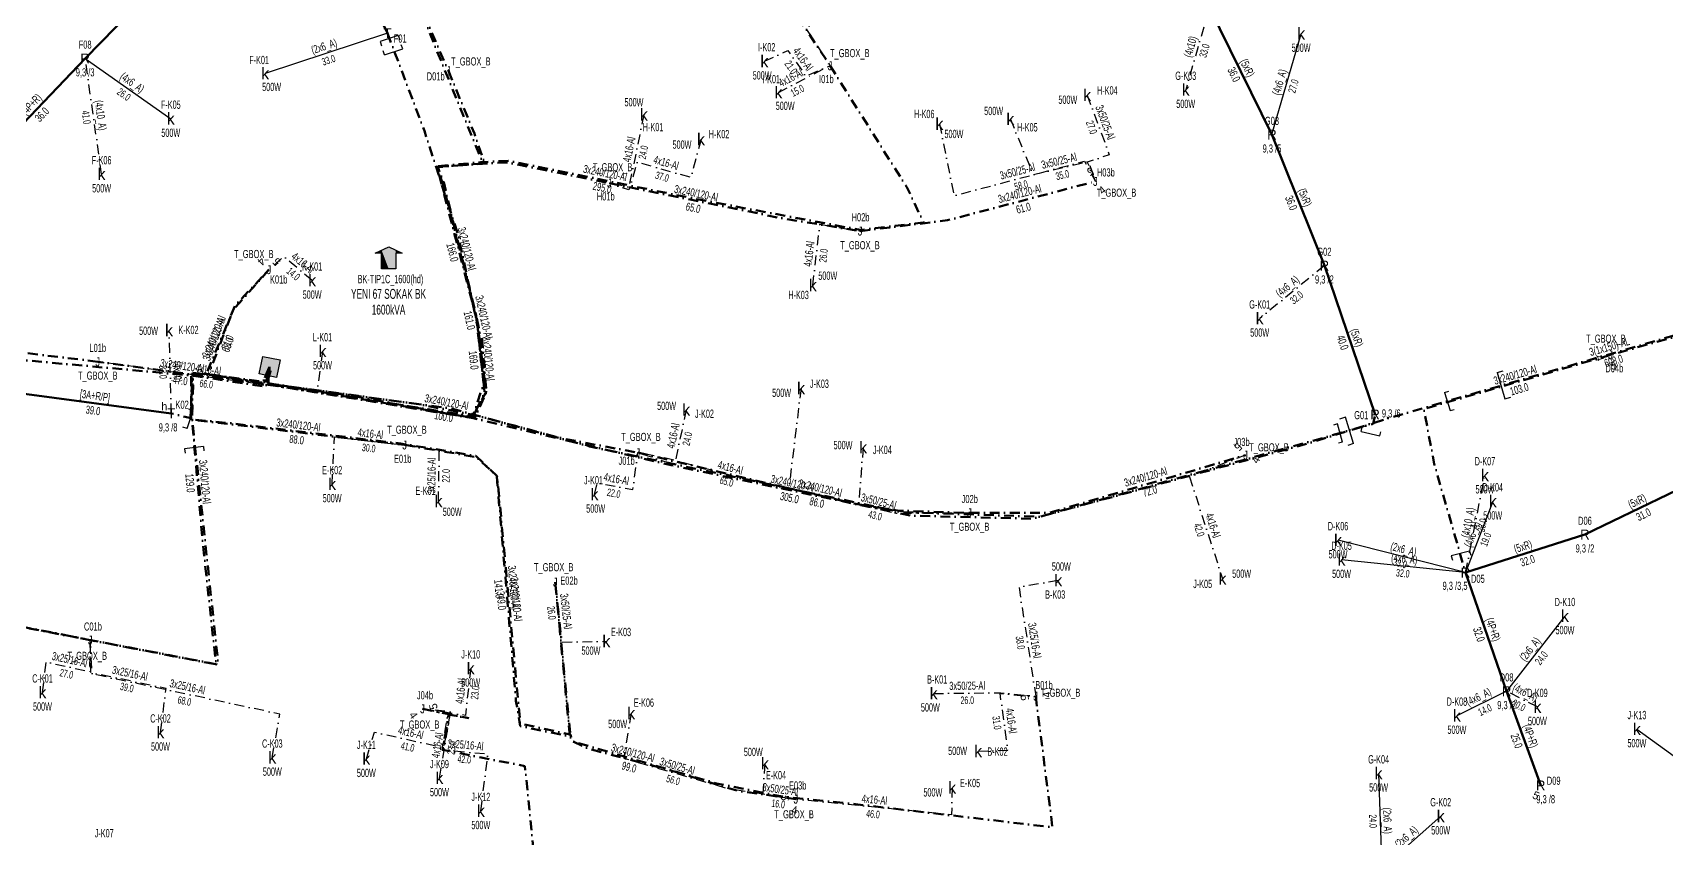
# Model space of a CAD drawing. Header units: millimetres. Extents: x 563565 to 566167, y 4094172 to 4096697.
# Drawn here: x 564197.9 to 564611.1, y 4095692.5 to 4095896.1 of the extents above; entities that cross this region are included whole.
import ezdxf
from ezdxf.enums import TextEntityAlignment as Align

# ---------------------------------------------------------------- set-up
doc = ezdxf.new("R2010")
doc.units = ezdxf.units.MM
doc.linetypes.add('DASHDOT', pattern=[5, 2.5, -1.25, 0, -1.25])
for name, color, linetype, lineweight in [('DIREK_AG_MEVCUT', 120, 'Continuous', 25), ('DIREK_BOX_YENI', 5, 'Continuous', 25), ('HAT_ABONE_HAVAI_MEVCUT', 56, 'Continuous', 30), ('HAT_ABONE_YERALTI_MEVCUT', 56, 'DASHDOT', 30), ('HAT_ABONE_YERALTI_YENI', 30, 'DASHDOT', 30), ('HAT_AG_HAVAI_BYSK', 3, 'Continuous', 50), ('HAT_AG_HAVAI_MEVCUT', 126, 'Continuous', 50), ('HAT_AG_YERALTI_YENI', 3, 'DASHDOT', 50), ('HAT_BOX_YERALTI_YENI', 5, 'DASHDOT', 50), ('HAT_OG_YERALTI_YENI', 1, 'DASHDOT', 70), ('KOFRE_ABONE_MEVCUT', 6, 'Continuous', 25), ('TRAFO_TADILAT_BYSK', 5, 'Continuous', 30), ('TRAFO_YENI', 5, 'Continuous', 30)]:
    doc.layers.add(name, color=color, linetype=linetype, lineweight=lineweight)
for name, color, linetype in [('DIREK_AG_TADILAT_BYSK', 3, 'Continuous'), ('NIA_AG', 5, 'Continuous'), ('NIA_OG', 6, 'Continuous')]:
    doc.layers.add(name, color=color, linetype=linetype)
doc.styles.add('Direk', font='B_CAD')
doc.styles.get("Standard").update_dxf_attribs({"font": 'Arial'})

# ---------------------------------------------------------------- blocks, each defined once
blk = doc.blocks.new('AG_NIA', base_point=(-64.4296, 129.8924))
at = {"layer": 'NIA_AG'}
for p, q in [((-64.429604, 132.292432), (-65.529604, 132.292432)), ((-64.429604, 127.492432), (-64.429604, 132.292432)), ((-64.429604, 127.492432), (-65.529604, 127.492432))]:
    blk.add_line(p, q, dxfattribs=at)
blk = doc.blocks.new('OG_NIA', base_point=(-43.6726, 128.9236))
at = {"layer": 'NIA_OG'}
for p, q in [((-43.672618, 132.403582), (-45.232618, 132.403582)), ((-43.672618, 125.443582), (-43.672618, 132.403582)), ((-43.672618, 125.443582), (-45.232618, 125.443582))]:
    blk.add_line(p, q, dxfattribs=at)
blk = doc.blocks.new('YENI_BINA_KARE')
blk.add_hatch(color=5).paths.add_polyline_path([(-2.25, -2.25), (2.25, -2.25), (2.25, 2.25), (-2.25, 2.25)])
at = {"layer": 'TRAFO_TADILAT_BYSK', "linetype": 'Continuous'}
for p, q in [((-2.25, -2.25), (-2.25, 2.25)), ((-2.25, 2.25), (2.25, 2.25)), ((0, 1.8), (0, 2.7)), ((2.25, 2.25), (2.25, -2.25)), ((2.25, -2.25), (-2.25, -2.25))]:
    blk.add_line(p, q, dxfattribs=at)
blk = doc.blocks.new('YENI_BETKOSK')
at = {"layer": 'TRAFO_YENI', "linetype": 'Continuous'}
for p, q in [((-3.4, 2), (0, 3.6)), ((-1.8, 2), (-3.4, 2)), ((-1.8, -2), (-1.8, 2)), ((0, 3.6), (3.4, 2)), ((3.4, 2), (1.8, 2)), ((1.8, 2), (1.8, -2)), ((1.8, -2), (-1.8, -2))]:
    blk.add_line(p, q, dxfattribs=at)
for points in [[(-3.4, 2), (-1.8, 2), (-1.8, 2.752941)], [(-1.8, 2.752941), (0, -2), (0, 3.6)], [(-1.8, -2), (-1.8, 2.752941), (0, -2)], [(0, -2), (0, 3.6), (1.8, -2)], [(0, 3.6), (1.8, -2), (1.8, 2.752941)], [(1.8, 2), (1.8, 2.752941), (3.4, 2)]]:
    blk.add_solid(points, dxfattribs=at)

msp = doc.modelspace()

# ---------------------------------------------------------------- linework, layer by layer
at = {"layer": 'HAT_ABONE_HAVAI_MEVCUT'}
for p, q in [((564287.62, 4095895.97), (564256.68, 4095885.77)), ((564511.36, 4095870.31), (564518.74, 4095895.83)), ((564211.13, 4095889.56), (564232.8, 4095874.34)), ((564567.21, 4095777.64), (564560.32, 4095759.64)), ((564560.32, 4095759.64), (564528.08, 4095767.82)), ((564560.32, 4095759.64), (564528.97, 4095762.87)), ((564585.48, 4095748.65), (564570.72, 4095729.65)), ((564570.72, 4095729.65), (564558.15, 4095723.47)), ((564603.68, 4095720.08), (564624.5, 4095704.97)), ((564538.34, 4095708.89), (564539.12, 4095684.85)), ((564539.12, 4095684.85), (564554.05, 4095698.05))]:
    msp.add_line(p, q, dxfattribs=at)
at = {"layer": 'HAT_ABONE_YERALTI_MEVCUT', "flags": 128}
for points in [[(564495.52, 4095902.39), (564489.55, 4095881.65)], [(564215.3, 4095860.31), (564211.13, 4095889.56)], [(564524.62, 4095837.22), (564508.26, 4095823.85)], [(564232.93, 4095799.88), (564232.36, 4095820.85)], [(564560.32, 4095759.64), (564565.24, 4095784.23)], [(564578.51, 4095725.68), (564570.72, 4095729.65)]]:
    msp.add_lwpolyline(points, dxfattribs=at)
at = {"layer": 'HAT_ABONE_YERALTI_YENI', "flags": 128}
for points in [[(564405.67, 4095905.83), (564393.428422, 4095897.191988), (564399.57093, 4095887.722721)], [(564382.96, 4095888.84), (564388.933175, 4095891.60432), (564393.434574, 4095885.122307), (564399.57093, 4095887.722721)], [(564386.51, 4095880.97), (564394.424881, 4095885.122307), (564399.57093, 4095887.722721)], [(564464.618937, 4095880.313384), (564470.219156, 4095865.245258), (564464.637422, 4095863.354671), (564466.691259, 4095858.481596)], [(564352.45, 4095875.38), (564348.687637, 4095857.027193), (564343.755, 4095858.084)], [(564427.224176, 4095873.009159), (564430.966962, 4095854.892042), (564463.917198, 4095863.624755), (564466.691259, 4095858.481596)], [(564445.18, 4095874.24), (564450.953171, 4095860.203692), (564464.907506, 4095863.534727), (564466.691259, 4095858.481596)], [(564366.93, 4095869.12), (564364.370508, 4095859.484956), (564350.794291, 4095863.347156), (564348.687637, 4095856.324974), (564343.755, 4095858.084)], [(564395.2, 4095832.24), (564397.016826, 4095847.67929), (564407.2, 4095845.934)], [(564268.56, 4095833.44), (564261.411984, 4095839.538094), (564257.621, 4095836.189)], [(564271.18, 4095815.58), (564269.731965, 4095805.228893), (564214.326678, 4095812.922174)], [(564392.23, 4095806.22), (564389.084314, 4095780.349906), (564358.682562, 4095788.38317), (564350.949, 4095789.946)], [(564363.2, 4095800.78), (564360.206112, 4095786.85962), (564350.949, 4095789.946)], [(564273.62, 4095781.99), (564274.195814, 4095793.935249), (564291.966066, 4095791.878147)], [(564300.52, 4095777.66), (564300.713606, 4095790.588344), (564291.966066, 4095791.878147)], [(564340, 4095779.39), (564340.648877, 4095782.297859), (564349.695488, 4095780.62723), (564350.949, 4095789.946)], [(564407.95, 4095791.25), (564406.806967, 4095776.96364), (564416.017521, 4095774.678315), (564434.860436, 4095774.728706)], [(564504.705333, 4095789.31274), (564490.473671, 4095783.948799), (564498.86, 4095758.07)], [(564330.05815, 4095757.219625), (564331.790745, 4095742.062239), (564342.99, 4095742.27)], [(564457.32, 4095757.64), (564447.368466, 4095756.00599), (564451.602049, 4095728.396224)], [(564200.34, 4095729.34), (564201.27872, 4095737.041316), (564212.317706, 4095734.588208), (564212.432, 4095742.573)], [(564258.48, 4095712.88), (564260.376319, 4095723.883737), (564212.87523, 4095734.030683), (564212.432, 4095742.573)], [(564230.19, 4095719.23), (564231.608054, 4095730.351021), (564212.540715, 4095734.365198), (564212.432, 4095742.573)], [(564308.67, 4095735.41), (564307.311306, 4095723.555267), (564296.474259, 4095725.183514)], [(564425.79, 4095729.09), (564442.751404, 4095729.265522), (564451.602049, 4095728.396224)], [(564437.023, 4095714.484638), (564444.55287, 4095714.742207), (564442.580863, 4095729.116192), (564451.157492, 4095728.263856), (564451.602049, 4095728.396224)], [(564282.27, 4095712.56), (564284.349873, 4095719.312036), (564301.856143, 4095715.409364), (564303.640221, 4095724.441262), (564296.474259, 4095725.183514)], [(564300.76, 4095707.7), (564303.451521, 4095723.64104), (564296.474259, 4095725.183514)], [(564311.23, 4095699.39), (564313.006633, 4095713.736791), (564301.410123, 4095714.740335), (564302.971192, 4095724.218252), (564296.474259, 4095725.183514)], [(564349.25, 4095724.07), (564347.387847, 4095712.732923), (564373.405929, 4095705.170574), (564390.938726, 4095702.366644)], [(564383.098095, 4095711.372325), (564382.512114, 4095703.59476), (564390.938726, 4095702.366644)], [(564430.470669, 4095705.268757), (564430.310856, 4095698.450071), (564390.938726, 4095702.366644)]]:
    msp.add_lwpolyline(points, dxfattribs=at)
at = {"layer": 'HAT_AG_HAVAI_BYSK'}
msp.add_line((564193.83, 4095805.09), (564232.93, 4095799.88), dxfattribs=at)
at = {"layer": 'HAT_AG_HAVAI_MEVCUT'}
for p, q in [((564287.62, 4095895.97), (564270.65, 4095931.27)), ((564237.16, 4095916.21), (564211.13, 4095889.56)), ((564511.36, 4095870.31), (564495.52, 4095902.39)), ((564211.13, 4095889.56), (564186.54, 4095863.83)), ((564524.62, 4095837.22), (564511.36, 4095870.31)), ((564537.45, 4095799.59), (564524.62, 4095837.22)), ((564590.54, 4095769.24), (564618.54, 4095782.77)), ((564560.32, 4095759.64), (564590.54, 4095769.24)), ((564560.32, 4095759.64), (564570.72, 4095729.65)), ((564570.72, 4095729.65), (564579.34, 4095705.84))]:
    msp.add_line(p, q, dxfattribs=at)
at = {"layer": 'HAT_AG_YERALTI_YENI', "flags": 128}
for points in [[(564363.48, 4096010.87), (564347.173832, 4096001.240854), (564343.522297, 4095997.741467), (564339.110026, 4095981.309563), (564296.508792, 4095990.742693), (564263.644983, 4095989.525515), (564261.058479, 4095985.873981), (564284.9456, 4095928.666609), (564311.754549, 4095863.012093), (564300.330688, 4095862.177172), (564301.829149, 4095858.270715), (564310.349396, 4095822.97255), (564312.625289, 4095805.052112), (564309.278049, 4095798.661927), (564256.330801, 4095807.334321), (564257.81, 4095811.629)], [(564287.62, 4095895.97), (564296.949062, 4095871.253219), (564305.609752, 4095844.568929), (564310.408243, 4095821.863876), (564312.163235, 4095805.168083), (564309.120289, 4095798.731083), (564257.390219, 4095807.50881), (564257.81, 4095811.629)], [(564257.81, 4095811.629), (564256.96034, 4095807.175211), (564303.66955, 4095800.02429), (564359.35545, 4095786.787478), (564420.062208, 4095774.007108), (564450.795956, 4095773.246371), (564536.975581, 4095797.217455), (564537.45, 4095799.59)]]:
    msp.add_lwpolyline(points, dxfattribs=at)
at = {"layer": 'HAT_BOX_YERALTI_YENI', "flags": 128}
for points in [[(564390.118263, 4095942.611794), (564376.918184, 4095922.24718), (564399.57093, 4095887.722721)], [(564320.521924, 4095930.995694), (564284.690793, 4095928.564939), (564303.034543, 4095886.414231)], [(564303.034543, 4095886.414231), (564309.606585, 4095870.569308), (564312.217396, 4095863.096987), (564300.333704, 4095862.10668), (564302.496079, 4095855.011217), (564308.798037, 4095829.983442), (564311.587532, 4095817.578743), (564312.667867, 4095805.334939), (564309.786972, 4095798.852925), (564256.057306, 4095807.588619), (564257.81, 4095811.629)], [(564399.57093, 4095887.722721), (564418.987046, 4095857.036559), (564423.21836, 4095848.12379), (564407.193382, 4095846.233203), (564366.50074, 4095853.88558), (564318.10179, 4095863.699196), (564311.169637, 4095863.339084), (564300.096197, 4095862.348777), (564310.268695, 4095823.290926), (564312.609658, 4095805.300708), (564309.00854, 4095798.728666), (564276.98394, 4095804.583748), (564256.817676, 4095807.284587), (564257.81, 4095811.629)], [(564257.81, 4095811.629), (564256.82803, 4095807.29815), (564309.21402, 4095799.153059), (564311.905856, 4095807.345604), (564310.033275, 4095824.549949), (564301.696952, 4095857.51943), (564300.091445, 4095862.135453), (564317.646899, 4095863.305816), (564343.755, 4095858.084)], [(564343.755, 4095858.084), (564386.903645, 4095849.265511), (564407.2, 4095845.934)], [(564407.2, 4095845.934), (564429.321336, 4095848.671284), (564466.691259, 4095858.481596)], [(564698.948246, 4095845.403064), (564654.240358, 4095831.241664), (564616.437614, 4095820.12321), (564597.001, 4095814.634)], [(564257.621, 4095836.189), (564248.49219, 4095825.890063), (564242.406299, 4095809.856082), (564237.958918, 4095809.622009), (564237.958918, 4095798.620591), (564232.93, 4095799.88)], [(564257.81, 4095811.629), (564256.668665, 4095807.130593), (564241.805047, 4095809.939466), (564249.061302, 4095827.14381), (564257.621, 4095836.189)], [(564214.326678, 4095812.922174), (564139.564, 4095821.977)], [(564597.001, 4095814.634), (564549.791646, 4095800.977154), (564552.423233, 4095787.057445), (564560.32, 4095759.64)], [(564257.81, 4095811.629), (564256.168354, 4095807.581248), (564241.853907, 4095809.831947), (564238.072732, 4095809.831947), (564238.177, 4095798.135266), (564240.932854, 4095766.696141), (564244.239846, 4095736.42853), (564212.432, 4095742.573)], [(564257.81, 4095811.629), (564256.564097, 4095807.187738), (564214.326678, 4095812.922174)], [(564257.81, 4095811.629), (564256.130554, 4095807.916224), (564238.341027, 4095810.139915), (564237.755845, 4095798.319243), (564291.966066, 4095791.878147)], [(564451.602049, 4095728.396224), (564455.831944, 4095695.2744), (564405.95645, 4095701.126218), (564387.446312, 4095703.016237), (564370.881166, 4095706.347272), (564334.419839, 4095716.970572), (564333.879671, 4095718.681104), (564321.207348, 4095721.464969), (564315.378692, 4095784.001862), (564309.945051, 4095789.115877), (564290.885963, 4095792.253994), (564247.538664, 4095797.417585), (564237.968978, 4095798.373803), (564238.341874, 4095810.146691), (564256.347468, 4095807.429871), (564257.81, 4095811.629)], [(564257.81, 4095811.629), (564256.779721, 4095807.501762), (564294.861551, 4095802.28014), (564309.53611, 4095799.489273), (564332.13313, 4095793.457399), (564350.949, 4095789.946)], [(564291.966066, 4095791.878147), (564310.07159, 4095788.835202), (564315.244597, 4095784.118636), (564320.11279, 4095727.249958), (564321.177821, 4095720.859772), (564333.759334, 4095718.220542), (564330.05815, 4095757.219625)], [(564350.949, 4095789.946), (564387.716543, 4095781.272189), (564405.623106, 4095777.05888), (564417.124926, 4095775.268874), (564434.860436, 4095774.728706)], [(564434.860436, 4095774.728706), (564455.138188, 4095774.768821), (564504.705333, 4095789.31274)], [(564330.05815, 4095757.219625), (564334.006204, 4095717.270951), (564338.276173, 4095715.163327), (564360.152969, 4095709.401537), (564375.994083, 4095704.527315), (564390.938726, 4095702.366644)], [(564212.432, 4095742.573), (564183.828516, 4095748.20274), (564180.794498, 4095719.324101), (564179.264023, 4095699.067809)], [(564296.474259, 4095725.183514), (564308.17762, 4095722.845781), (564303.074403, 4095723.763149), (564301.543005, 4095714.841088), (564322.383341, 4095710.71297), (564327.129713, 4095664.353372), (564291.20843, 4095666.084518), (564289.557, 4095666.568)]]:
    msp.add_lwpolyline(points, dxfattribs=at)
at = {"layer": 'HAT_OG_YERALTI_YENI', "flags": 128}
for points in [[(564076.837, 4095983.007), (564083.254729, 4095981.538545), (564070.064398, 4095946.442118), (564043.114335, 4095874.810935), (564032.370257, 4095852.184038), (564068.145649, 4095841.830701), (564105.884159, 4095830.512397), (564122.234231, 4095824.823187), (564140.685722, 4095819.595264), (564175.259156, 4095815.174092), (564238.54228, 4095809.382746), (564256.818995, 4095806.610921), (564258.031668, 4095810.508799), (564257.81, 4095811.629)], [(564257.81, 4095811.629), (564257.538372, 4095807.352516), (564304.092573, 4095801.036117), (564338.753537, 4095791.523466), (564417.708526, 4095774.913676), (564452.682662, 4095773.743972), (564520.698065, 4095792.353691), (564540.933936, 4095798.67009), (564653.564552, 4095831.247946), (564641.328031, 4095869.383572), (564627.204874, 4095890.156815), (564638.002138, 4095903.113531), (564646.541224, 4095921.004619), (564665.157047, 4095961.208823), (564672.528132, 4095976.398893), (564699.431314, 4095971.630102), (564698.201, 4095965.644)], [(564257.81, 4095811.629), (564256.616834, 4095807.526262), (564238.522509, 4095810.069901), (564238.157789, 4095798.690358), (564244.823864, 4095736.383877), (564133.200029, 4095757.7472), (564018.376754, 4095784.058031), (563993.743154, 4095787.324534), (563971.401816, 4095792.70517), (563968.362, 4095783.067)]]:
    msp.add_lwpolyline(points, dxfattribs=at)

# ---------------------------------------------------------------- block references
at = {"layer": 'NIA_AG'}
for p, rotation in [((564288.075013, 4095894.583196), 108.164749), ((564289.178752, 4095891.21918), 288.164749), ((564555.713337, 4095802.874033), 196.678035), ((564237.67723, 4095798.310349), 341.703758), ((564528.605305, 4095794.911744), 15.454831), ((564536.289489, 4095794.726543), 256.579126), ((564238.651298, 4095791.204936), 97.254651), ((564559.051506, 4095764.476416), 104.696497)]:
    msp.add_blockref('AG_NIA', p, dxfattribs=dict(at, rotation=rotation))
at = {"layer": 'NIA_OG'}
for p, rotation in [((564569.335368, 4095806.885066), 196.132255), ((564530.973526, 4095795.561061), 17.335165)]:
    msp.add_blockref('OG_NIA', p, dxfattribs=dict(at, rotation=rotation))
at = {"layer": 'TRAFO_YENI'}
msp.add_blockref('YENI_BETKOSK', (564287.918169, 4095838.391817), dxfattribs=at)
at = {"layer": 'TRAFO_YENI', "rotation": 168.527751}
msp.add_blockref('YENI_BINA_KARE', (564257.81, 4095811.629), dxfattribs=at)

# ---------------------------------------------------------------- texts
at = {"layer": 'DIREK_AG_MEVCUT', "linetype": 'ByBlock', "width": 0.53}
for s, p in [('F08', (564211.13, 4095893.06)), ('9,3 /3', (564211.13, 4095886.06)), ('G03', (564511.36, 4095873.81)), ('9,3 /5', (564511.36, 4095866.81)), ('G02', (564524.62, 4095840.72)), ('9,3 /2', (564524.62, 4095833.72)), ('G01', (564533.953894, 4095799.424944)), ('9,3 /6', (564541.538908, 4095799.858683)), ('D06', (564590.54, 4095772.74)), ('9,3 /2', (564590.54, 4095765.74)), ('9,3 /3,5', (564557.670444, 4095756.294502)), ('D05', (564563.448844, 4095758.071455)), ('D08', (564570.72, 4095733.15)), ('9,3 /2', (564570.72, 4095726.15)), ('D09', (564582.630969, 4095707.031438)), ('9,3 /8', (564580.601019, 4095702.356837))]:
    msp.add_text(s, height=2.05, dxfattribs=at).set_placement(p, align=Align.MIDDLE_CENTER)
at = {"layer": 'DIREK_AG_MEVCUT', "linetype": 'ByBlock', "style": 'Direk'}
for p in [(564211.13, 4095889.56), (564511.36, 4095870.31), (564524.62, 4095837.22), (564537.45, 4095799.59), (564590.54, 4095769.24), (564560.32, 4095759.64), (564570.72, 4095729.65), (564579.34, 4095705.84)]:
    msp.add_text('R', height=2.5, dxfattribs=at).set_placement(p, align=Align.MIDDLE_CENTER)
at = {"layer": 'DIREK_AG_MEVCUT', "color": 32, "style": 'Direk'}
msp.add_text('5', height=2, rotation=334.901917, dxfattribs=at).set_placement((564578.152326, 4095703.304368), align=Align.MIDDLE_CENTER)
at = {"layer": 'DIREK_AG_TADILAT_BYSK', "linetype": 'ByBlock', "style": 'Direk'}
for p in [(564287.62, 4095895.97), (564232.93, 4095799.88)]:
    msp.add_text('T', height=2.5, dxfattribs=at).set_placement(p, align=Align.MIDDLE_CENTER)
at = {"layer": 'DIREK_AG_TADILAT_BYSK', "linetype": 'ByBlock', "width": 0.53}
for s, p in [('F01', (564290.840037, 4095894.598374)), ('K02', (564235.659645, 4095802.07067)), ('9,3 /8', (564232.115938, 4095796.337849))]:
    msp.add_text(s, height=2.05, dxfattribs=at).set_placement(p, align=Align.MIDDLE_CENTER)
at = {"layer": 'DIREK_AG_TADILAT_BYSK', "color": 40, "linetype": 'ByBlock', "style": 'Direk'}
msp.add_text('h', height=2, dxfattribs=at).set_placement((564231.162233, 4095801.647767), align=Align.MIDDLE_CENTER)
at = {"layer": 'DIREK_BOX_YENI', "width": 0.53}
for s, p in [('T_GBOX_B', (564308.69733, 4095888.820609)), ('T_GBOX_B', (564404.561598, 4095890.920124)), ('D01b', (564299.813323, 4095885.045386)), ('I01b', (564398.639462, 4095884.348945)), ('T_GBOX_B', (564344.561839, 4095862.074495)), ('H03b', (564469.342354, 4095860.766699)), ('H01b', (564342.821518, 4095854.71078)), ('T_GBOX_B', (564472.034088, 4095855.649867)), ('H02b', (564407.281589, 4095849.433049)), ('T_GBOX_B', (564407.129613, 4095842.377658)), ('T_GBOX_B', (564253.796963, 4095840.146265)), ('K01b', (564260.093828, 4095833.712082)), ('T_GBOX_B', (564595.821336, 4095818.76092)), ('L01b', (564214.326678, 4095816.422174)), ('T_GBOX_B', (564214.326678, 4095809.422174)), ('D04b', (564597.962934, 4095811.268783)), ('T_GBOX_B', (564292.520782, 4095795.747627)), ('T_GBOX_B', (564351.721602, 4095793.921513)), ('J03b', (564503.657094, 4095792.652081)), ('E01b', (564291.469394, 4095788.413567)), ('T_GBOX_B', (564510.61661, 4095791.290867)), ('J01b', (564348.113281, 4095787.894489)), ('J02b', (564434.910255, 4095778.228352)), ('T_GBOX_B', (564434.868593, 4095771.222011)), ('T_GBOX_B', (564329.662857, 4095760.998866)), ('E02b', (564333.537373, 4095757.600422)), ('C01b', (564213.101872, 4095746.008298)), ('T_GBOX_B', (564211.656541, 4095738.596221)), ('B01b', (564453.690913, 4095731.204541)), ('J04b', (564297.098965, 4095728.627311)), ('T_GBOX_B', (564457.894671, 4095729.280332)), ('T_GBOX_B', (564295.757724, 4095721.233494)), ('E03b', (564391.388509, 4095705.837623)), ('T_GBOX_B', (564390.472735, 4095698.545981))]:
    msp.add_text(s, height=2.05, dxfattribs=at).set_placement(p, align=Align.MIDDLE_CENTER)
at = {"layer": 'DIREK_BOX_YENI', "style": 'Direk', "width": 0.8}
for p in [(564399.57093, 4095887.722721), (564303.034543, 4095886.414231), (564343.755, 4095858.084), (564466.691259, 4095858.481596), (564407.2, 4095845.934), (564257.621, 4095836.189), (564597.001, 4095814.634), (564214.326678, 4095812.922174), (564291.966066, 4095791.878147), (564350.949, 4095789.946), (564504.705333, 4095789.31274), (564434.860436, 4095774.728706), (564330.05815, 4095757.219625), (564212.432, 4095742.573), (564451.602049, 4095728.396224), (564296.474259, 4095725.183514), (564390.938726, 4095702.366644)]:
    msp.add_text('J', height=2.25, dxfattribs=at).set_placement(p, align=Align.MIDDLE_CENTER)
at = {"layer": 'DIREK_BOX_YENI', "color": 32, "style": 'Direk'}
for s, rotation, p in [('5', 206.551032, (564465.439674, 4095860.986298)), ('4', 398.392744, (564468.430195, 4095856.287034)), ('4', 222.738833, (564255.720759, 4095838.245473)), ('5', 135.299378, (564259.590527, 4095838.179217)), ('4', 286.043312, (564594.310051, 4095813.860181)), ('5', 15.861457, (564597.766274, 4095811.940609)), ('5', 222.61417, (564502.80957, 4095791.373343)), ('4', 424.576812, (564507.234185, 4095788.110699)), ('5', 277.457684, (564448.825734, 4095728.032801)), ('4', 457.637676, (564454.377209, 4095728.768366)), ('4', 304.718329, (564294.172765, 4095723.588795)), ('5', 102.218329, (564299.210834, 4095725.776098)), ('5', 263.68268, (564388.155728, 4095702.674741)), ('4', 352.409746, (564390.56888, 4095699.591178))]:
    msp.add_text(s, height=2, rotation=rotation, dxfattribs=at).set_placement(p, align=Align.MIDDLE_CENTER)
at = {"layer": 'HAT_ABONE_HAVAI_MEVCUT', "lineweight": 30, "width": 0.53}
for s, rotation, p in [('(2x6_A)', 378.245855, (564271.883869, 4095891.677264, 282128.34)), ('(4x6_A)', 324.91758, (564222.453541, 4095882.645577, 282116.4)), ('(4x6_A)', 73.870926, (564514.233457, 4095883.306132, 282259.37)), ('(4x6_A)', 429.054265, (564562.971168, 4095768.943861, 282280.16)), ('(2x6_A)', 345.763218, (564544.40904, 4095764.553895, 282264.04)), ('(4x6_A)', 354.117554, (564544.732115, 4095762.100524, 282264.485)), ('(2x6_A)', 412.158435, (564577.428746, 4095739.671458, 282285.36)), ('(4x6_A)', 386.18089, (564564.059974, 4095727.322795, 282279.075)), ('(2x6_A)', 271.858363, (564539.579553, 4095696.897565, 282269.56)), ('(2x6_A)', 41.480732, (564546.021987, 4095692.086802, 282277.025))]:
    msp.add_text(s, height=2.05, rotation=rotation, dxfattribs=at).set_placement(p, align=Align.CENTER)
for s, rotation, p in [('33.0', 378.245855, (564272.416131, 4095890.062736, 282128.34)), ('26.0', 324.91758, (564221.476459, 4095881.254423, 282116.4)), ('27.0', 73.870926, (564515.866543, 4095882.833868, 282259.37)), ('19.0', 429.054265, (564564.558832, 4095768.336139, 282280.16)), ('33.0', 345.763218, (564543.99096, 4095762.906105, 282264.04)), ('32.0', 354.117554, (564544.557885, 4095760.409476, 282264.485)), ('24.0', 412.158435, (564578.771254, 4095738.628542, 282285.36)), ('14.0', 386.18089, (564564.810026, 4095725.797205, 282279.075)), ('24.0', 271.858363, (564537.880447, 4095696.842435, 282269.56))]:
    msp.add_text(s, height=1.9, rotation=rotation, dxfattribs=at).set_placement(p, align=Align.TOP_CENTER)
at = {"layer": 'HAT_ABONE_YERALTI_MEVCUT', "lineweight": 30, "width": 0.53}
for s, rotation, p in [('(4x10)', 433.941559, (564491.718167, 4095892.255125)), ('(4x10_A)', 278.113648, (564214.056492, 4095875.054966)), ('(4x6_A)', 399.256971, (564515.90212, 4095831.193168)), ('(4x10)', 271.557013, (564233.494686, 4095810.388096)), ('(4x10_A)', 78.685587, (564561.946519, 4095772.101764)), ('(4x6_A)', 332.995348, (564575.000953, 4095728.422324))]:
    msp.add_text(s, height=2.05, rotation=rotation, dxfattribs=at).set_placement(p, align=Align.CENTER)
for s, rotation, p in [('33.0', 433.941559, (564493.351833, 4095891.784875)), ('41.0', 278.113648, (564212.373508, 4095874.815034)), ('32.0', 399.256971, (564516.97788, 4095829.876832)), ('32.0', 271.557013, (564231.795314, 4095810.341904)), ('36.0', 78.685587, (564563.613481, 4095771.768236)), ('20.0', 332.995348, (564574.229047, 4095726.907676))]:
    msp.add_text(s, height=1.9, rotation=rotation, dxfattribs=at).set_placement(p, align=Align.TOP_CENTER)
at = {"layer": 'HAT_ABONE_YERALTI_YENI', "lineweight": 30, "width": 0.53}
for s, rotation, p in [('21.0', 304.777831, (564390.48571, 4095887.878477)), ('15.0', 27.682411, (564390.862325, 4095882.293448)), ('27.0', 290.388084, (564466.622295, 4095872.483201)), ('24.0', 438.41476, (564351.401501, 4095866.032895)), ('37.0', 344.119861, (564357.349818, 4095860.598495)), ('35.0', 13.425809, (564458.127696, 4095861.042439)), ('58.0', 14.84369, (564447.659836, 4095858.436765)), ('26.0', 83.288557, (564396.952588, 4095839.860306)), ('14.0', 319.531944, (564264.434321, 4095835.842394)), ('66.0', 352.094763, (564241.912416, 4095808.233611)), ('24.0', 437.862161, (564362.534054, 4095793.641085)), ('30.0', 353.396773, (564282.983195, 4095792.062337)), ('22.0', 89.142042, (564301.466708, 4095784.111444)), ('65.0', 345.198634, (564373.666289, 4095783.544743)), ('22.0', 349.537121, (564345.017824, 4095780.626678)), ('43.0', 346.065165, (564411.207548, 4095774.995993)), ('42.0', 287.955527, (564493.858234, 4095770.747362)), ('26.0', 276.521003, (564330.079947, 4095749.544399)), ('38.0', 278.717631, (564448.645077, 4095742.072276)), ('27.0', 347.471192, (564206.613822, 4095734.985003)), ('39.0', 348.111342, (564221.899276, 4095731.526342)), ('68.0', 347.941989, (564236.448208, 4095728.125964)), ('23.0', 443.461748, (564308.835125, 4095729.385847)), ('26.0', 0.592894, (564434.279497, 4095728.327807)), ('31.0', 277.811797, (564442.724754, 4095721.813668)), ('41.0', 347.432557, (564292.918058, 4095716.531066)), ('23.0', 80.416439, (564302.943898, 4095715.529007)), ('42.0', 355.054033, (564307.135095, 4095713.391728)), ('56.0', 343.793101, (564360.159647, 4095708.135527)), ('16.0', 351.707945, (564386.602834, 4095702.139588)), ('46.0', 354.319146, (564410.540652, 4095699.562532))]:
    msp.add_text(s, height=1.9, rotation=rotation, dxfattribs=at).set_placement(p, align=Align.TOP_CENTER)
for s, rotation, p in [('4x16-Al', 304.777831, (564391.882039, 4095888.84815)), ('4x16-Al', 27.682411, (564390.072556, 4095883.798859)), ('3x50/25-Al', 290.388084, (564468.215798, 4095873.075442)), ('4x16-Al', 438.41476, (564349.736135, 4095866.374298)), ('4x16-Al', 344.119861, (564357.814982, 4095862.233617)), ('3x50/25-Al', 13.425809, (564457.73298, 4095862.69598)), ('3x50/25-Al', 14.84369, (564447.224325, 4095860.080033)), ('4x16-Al', 319.531944, (564265.537662, 4095837.1357)), ('4x16-Al', 83.288557, (564395.264238, 4095840.058984)), ('4x16-Al', 352.094763, (564242.146226, 4095809.917456)), ('4x16-Al', 353.396773, (564283.178684, 4095793.75106)), ('4x16-Al', 437.862161, (564360.872058, 4095793.998535)), ('3x25/16-Al', 89.142042, (564299.766898, 4095784.136899)), ('4x16-Al', 345.198634, (564374.100586, 4095785.188333)), ('4x16-Al', 349.537121, (564345.326541, 4095782.298411)), ('3x50/25-Al', 346.065165, (564411.616939, 4095776.645962)), ('4x16-Al', 287.955527, (564495.475437, 4095771.271436)), ('3x50/25-Al', 276.521003, (564331.768948, 4095749.737464)), ('3x25/16-Al', 278.717631, (564450.325438, 4095742.329937)), ('3x25/16-Al', 347.471192, (564206.982604, 4095736.644521)), ('3x25/16-Al', 348.111342, (564222.249494, 4095733.189877)), ('3x25/16-Al', 347.941989, (564236.803341, 4095729.788456)), ('4x16-Al', 443.461748, (564307.146181, 4095729.57942)), ('3x50/25-Al', 0.592894, (564434.261906, 4095730.027715)), ('4x16-Al', 277.811797, (564444.408978, 4095722.044731)), ('4x16-Al', 347.432557, (564293.287958, 4095718.190335)), ('4x16-Al', 80.416439, (564301.267623, 4095715.812033)), ('3x25/16-Al', 355.054033, (564307.281662, 4095715.085398)), ('3x50/25-Al', 343.793101, (564360.634129, 4095709.767969)), ('3x50/25-Al', 351.707945, (564386.848006, 4095703.821816)), ('4x16-Al', 354.319146, (564410.70893, 4095701.254183))]:
    msp.add_text(s, height=2.05, rotation=rotation, dxfattribs=at).set_placement(p, align=Align.CENTER)
at = {"layer": 'HAT_AG_HAVAI_BYSK', "lineweight": 30, "width": 0.53}
msp.add_text('[3A+R/P]', height=2.05, rotation=352.410156, dxfattribs=at).set_placement((564213.492269, 4095803.327553, 282116.465), align=Align.CENTER)
msp.add_text('39.0', height=2.05, rotation=352.410156, dxfattribs=at).set_placement((564213.267731, 4095801.642447, 282116.465), align=Align.TOP_CENTER)
at = {"layer": 'HAT_AG_HAVAI_MEVCUT', "lineweight": 30, "width": 0.53}
for s, rotation, p in [('(5xR)', 296.278575, (564504.202154, 4095886.726326, 282247.76)), ('(4P+R)', 406.297814, (564198.2205, 4095877.282273, 282093.27)), ('(5xR)', 291.837225, (564518.779008, 4095854.081175, 282255.68)), ('(5xR)', 288.82688, (564531.839523, 4095818.679303, 282262.31)), ('(5xR)', 25.790497, (564604.17018, 4095776.770332, 282309.27)), ('(5xR)', 17.623513, (564575.172653, 4095765.250107, 282295.27)), ('(4P+R)', 289.125639, (564566.323082, 4095744.923495, 282285.36)), ('(4P+R)', 289.901915, (564575.829235, 4095718.034349, 282289.67))]:
    msp.add_text(s, height=2.05, rotation=rotation, dxfattribs=at).set_placement(p, align=Align.CENTER)
for s, rotation, p in [('36.0', 296.278575, (564502.677846, 4095885.973674, 282247.76)), ('36.0', 406.297814, (564199.4495, 4095876.107727, 282093.27)), ('36.0', 291.837225, (564517.200992, 4095853.448825, 282255.68)), ('40.0', 288.82688, (564530.230477, 4095818.130697, 282262.31)), ('31.0', 25.790497, (564604.90982, 4095775.239668, 282309.27)), ('32.0', 17.623513, (564575.687347, 4095763.629893, 282295.27)), ('32.0', 289.125639, (564564.716918, 4095744.366505, 282285.36)), ('25.0', 289.901915, (564574.230765, 4095717.455651, 282289.67))]:
    msp.add_text(s, height=2.05, rotation=rotation, dxfattribs=at).set_placement(p, align=Align.TOP_CENTER)
at = {"layer": 'HAT_AG_YERALTI_YENI', "lineweight": 30, "width": 0.53}
for s, rotation, p in [('169.0', 276.000656, (564310.440396, 4095813.42712)), ('305.0', 348.111342, (564389.53372, 4095779.565525))]:
    msp.add_text(s, height=2.05, rotation=rotation, dxfattribs=at).set_placement(p, align=Align.TOP_CENTER)
for rotation, p in [(276.000656, (564312.131081, 4095813.604838)), (348.111342, (564389.883938, 4095781.22906))]:
    msp.add_text('3x240/120-Al', height=2.05, rotation=rotation, dxfattribs=at).set_placement(p, align=Align.CENTER)
at = {"layer": 'HAT_BOX_YERALTI_YENI', "lineweight": 30, "width": 0.53}
for rotation, p in [(348.537816, (564342.470178, 4095859.625436)), (348.449263, (564365.499523, 4095854.507541)), (14.709318, (564447.79047, 4095854.398582)), (284.18981, (564306.689179, 4095841.243054)), (282.673515, (564311.022075, 4095823.967578)), (67.131505, (564244.649985, 4095818.871963)), (429.215139, (564244.654563, 4095818.174703)), (352.268414, (564235.55974, 4095810.897229)), (376.134238, (564573.160118, 4095808.622098)), (349.231855, (564302.357641, 4095801.719739)), (353.224054, (564264.961245, 4095795.942758)), (275.009563, (564240.40168, 4095782.489927)), (16.352667, (564479.682444, 4095782.856396)), (346.75948, (564396.864508, 4095779.992939)), (274.892826, (564318.525596, 4095755.756795)), (275.324783, (564319.139352, 4095752.812297)), (345.244832, (564349.431057, 4095713.104401))]:
    msp.add_text('3x240/120-Al', height=2.05, rotation=rotation, dxfattribs=at).set_placement(p, align=Align.CENTER)
for s, rotation, p in [('295.0', 348.537816, (564342.132352, 4095857.95934)), ('65.0', 348.449263, (564365.159122, 4095852.84197)), ('61.0', 14.709318, (564448.222125, 4095852.754297)), ('166.0', 284.18981, (564305.041048, 4095840.826325)), ('161.0', 282.673515, (564309.363493, 4095823.594606)), ('51.0', 67.131505, (564246.216364, 4095818.211313)), ('63.0', 429.215139, (564246.243926, 4095817.571441)), ('47.0', 352.268414, (564235.331035, 4095809.212683)), ('103.0', 376.134238, (564573.632528, 4095806.989056)), ('100.0', 349.231855, (564302.040021, 4095800.049674)), ('88.0', 353.224054, (564264.760667, 4095794.254632)), ('129.0', 275.009563, (564238.708174, 4095782.34148)), ('72.0', 16.352667, (564480.161077, 4095781.225166)), ('86.0', 346.75948, (564396.475141, 4095778.33813)), ('141.0', 274.892826, (564316.831791, 4095755.611799)), ('349.0', 275.324783, (564317.446688, 4095752.654534)), ('99.0', 345.244832, (564348.998085, 4095711.460462))]:
    msp.add_text(s, height=2.05, rotation=rotation, dxfattribs=at).set_placement(p, align=Align.TOP_CENTER)
at = {"layer": 'HAT_OG_YERALTI_YENI', "lineweight": 30, "width": 0.53}
msp.add_text('3(1x150)-AL', height=2.05, rotation=16.132255, dxfattribs=at).set_placement((564597.013067, 4095815.775548), align=Align.CENTER)
msp.add_text('608.0', height=2.05, rotation=16.132255, dxfattribs=at).set_placement((564597.485421, 4095814.142489), align=Align.TOP_CENTER)
at = {"layer": 'KOFRE_ABONE_MEVCUT', "linetype": 'ByBlock', "style": 'Direk'}
for p in [(564518.74, 4095895.83), (564382.96, 4095888.84), (564256.68, 4095885.77), (564386.51, 4095880.97), (564464.618937, 4095880.313384), (564489.55, 4095881.65), (564352.45, 4095875.38), (564232.8, 4095874.34), (564427.224176, 4095873.009159), (564445.18, 4095874.24), (564366.93, 4095869.12), (564215.3, 4095860.31), (564268.56, 4095833.44), (564395.2, 4095832.24), (564232.36, 4095820.85), (564508.26, 4095823.85), (564271.18, 4095815.58), (564392.23, 4095806.22), (564363.2, 4095800.78), (564407.95, 4095791.25), (564565.24, 4095784.23), (564273.62, 4095781.99), (564300.52, 4095777.66), (564340, 4095779.39), (564567.21, 4095777.64), (564528.08, 4095767.82), (564528.97, 4095762.87), (564457.32, 4095757.64), (564498.86, 4095758.07), (564585.48, 4095748.65), (564342.99, 4095742.27), (564308.67, 4095735.41), (564200.34, 4095729.34), (564425.79, 4095729.09), (564349.25, 4095724.07), (564558.15, 4095723.47), (564578.51, 4095725.68), (564230.19, 4095719.23), (564603.68, 4095720.08), (564437.023, 4095714.484638), (564258.48, 4095712.88), (564282.27, 4095712.56), (564383.098095, 4095711.372325), (564300.76, 4095707.7), (564430.470669, 4095705.268757), (564538.34, 4095708.89), (564311.23, 4095699.39), (564554.05, 4095698.05)]:
    msp.add_text('k', height=3, dxfattribs=at).set_placement(p, align=Align.MIDDLE_CENTER)
at = {"layer": 'KOFRE_ABONE_MEVCUT', "linetype": 'ByBlock', "width": 0.6}
for s, p in [('I-K02', (564383.546601, 4095892.404653)), ('F-K01', (564255.140927, 4095889.175598)), ('500W', (564382.396758, 4095885.288868)), ('I-K01', (564384.727356, 4095884.355515)), ('500W', (564258.302751, 4095882.37732)), ('H-K04', (564469.713475, 4095881.491656)), ('500W', (564349.96699, 4095878.515663)), ('500W', (564388.220847, 4095877.597944)), ('H-K06', (564423.391416, 4095875.534359)), ('500W', (564440.953886, 4095876.308038)), ('500W', (564459.723791, 4095879.139581)), ('H-K01', (564354.79965, 4095872.232398)), ('H-K05', (564449.484287, 4095872.164088)), ('500W', (564362.117178, 4095867.794301)), ('H-K02', (564371.490263, 4095870.45099)), ('500W', (564430.904044, 4095870.493537)), ('500W', (564398.999498, 4095834.669669)), ('H-K03', (564391.60176, 4095829.801079)), ('500W', (564227.178981, 4095820.752935)), ('K-K02', (564237.270417, 4095820.947435)), ('500W', (564387.321903, 4095805.072176)), ('J-K03', (564396.878118, 4095807.372195)), ('500W', (564358.222317, 4095801.775341)), ('J-K02', (564367.799656, 4095799.780869)), ('500W', (564402.843353, 4095791.860648)), ('J-K04', (564412.78867, 4095790.636915)), ('E-K01', (564297.23494, 4095780.32606)), ('J-K01', (564339.730192, 4095782.970477)), ('500W', (564303.986092, 4095775.004053)), ('500W', (564340.284676, 4095775.823104)), ('500W', (564458.080578, 4095761.173615)), ('J-K05', (564493.826236, 4095756.771212)), ('500W', (564503.691026, 4095759.363861)), ('B-K03', (564456.527562, 4095754.09293)), ('E-K03', (564346.693533, 4095744.624665)), ('500W', (564339.081043, 4095739.924267)), ('B-K01', (564426.666668, 4095732.628411)), ('E-K06', (564352.47725, 4095726.772724)), ('500W', (564424.949375, 4095725.565011)), ('500W', (564345.843744, 4095721.377528)), ('500W', (564380.14952, 4095714.310196)), ('500W', (564431.841696, 4095714.574175)), ('B-K02', (564441.92602, 4095714.394759)), ('E-K04', (564385.894625, 4095708.423266)), ('E-K05', (564434.99033, 4095706.455017)), ('500W', (564425.579555, 4095704.086996))]:
    msp.add_text(s, height=2.1, dxfattribs=at).set_placement(p, align=Align.MIDDLE_CENTER)
for p in [(564518.74, 4095893.33), (564489.55, 4095879.15), (564232.8, 4095871.84), (564215.3, 4095857.81), (564268.56, 4095830.94), (564508.26, 4095821.35), (564271.18, 4095813.08), (564565.24, 4095781.73), (564273.62, 4095779.49), (564567.21, 4095775.14), (564528.08, 4095765.32), (564528.97, 4095760.37), (564585.48, 4095746.15), (564308.67, 4095732.91), (564200.34, 4095726.84), (564558.15, 4095720.97), (564578.51, 4095723.18), (564230.19, 4095716.73), (564603.68, 4095717.58), (564258.48, 4095710.38), (564282.27, 4095710.06), (564300.76, 4095705.2), (564538.34, 4095706.39), (564311.23, 4095696.89), (564554.05, 4095695.55)]:
    msp.add_text('500W', height=2.1, dxfattribs=at).set_placement(p, align=Align.TOP_CENTER)
for s, p in [('G-K03', (564489.55, 4095884.15)), ('F-K05', (564232.8, 4095876.84)), ('F-K06', (564215.3, 4095862.81)), ('K-K01', (564268.56, 4095835.94)), ('G-K01', (564508.26, 4095826.35)), ('L-K01', (564271.18, 4095818.08)), ('E-K02', (564273.62, 4095784.49)), ('D-K07', (564565.24, 4095786.73)), ('D-K04', (564567.21, 4095780.14)), ('D-K06', (564528.08, 4095770.32)), ('D-K05', (564528.97, 4095765.37)), ('D-K10', (564585.48, 4095751.15)), ('J-K10', (564308.67, 4095737.91)), ('C-K01', (564200.34, 4095731.84)), ('D-K08', (564558.15, 4095725.97)), ('D-K09', (564578.51, 4095728.18)), ('C-K02', (564230.19, 4095721.73)), ('J-K13', (564603.68, 4095722.58)), ('C-K03', (564258.48, 4095715.38)), ('J-K11', (564282.27, 4095715.06)), ('J-K09', (564300.76, 4095710.2)), ('G-K04', (564538.34, 4095711.39)), ('J-K12', (564311.23, 4095701.89)), ('G-K02', (564554.05, 4095700.55)), ('J-K07', (564215.96, 4095692.71))]:
    msp.add_text(s, height=2.1, dxfattribs=at).set_placement(p, align=Align.CENTER)
at = {"layer": 'TRAFO_YENI', "width": 0.6}
for s, height, p in [('BK-TIP1C_1600(hd)', 2.1, (564288.374354, 4095832.765543)), ('YENI 67 SOKAK BK', 2.5, (564287.886089, 4095828.823621)), ('1600kVA', 2.5, (564287.874915, 4095824.835146))]:
    msp.add_text(s, height=height, dxfattribs=at).set_placement(p, align=Align.CENTER)

doc.saveas('drawing.dxf')
